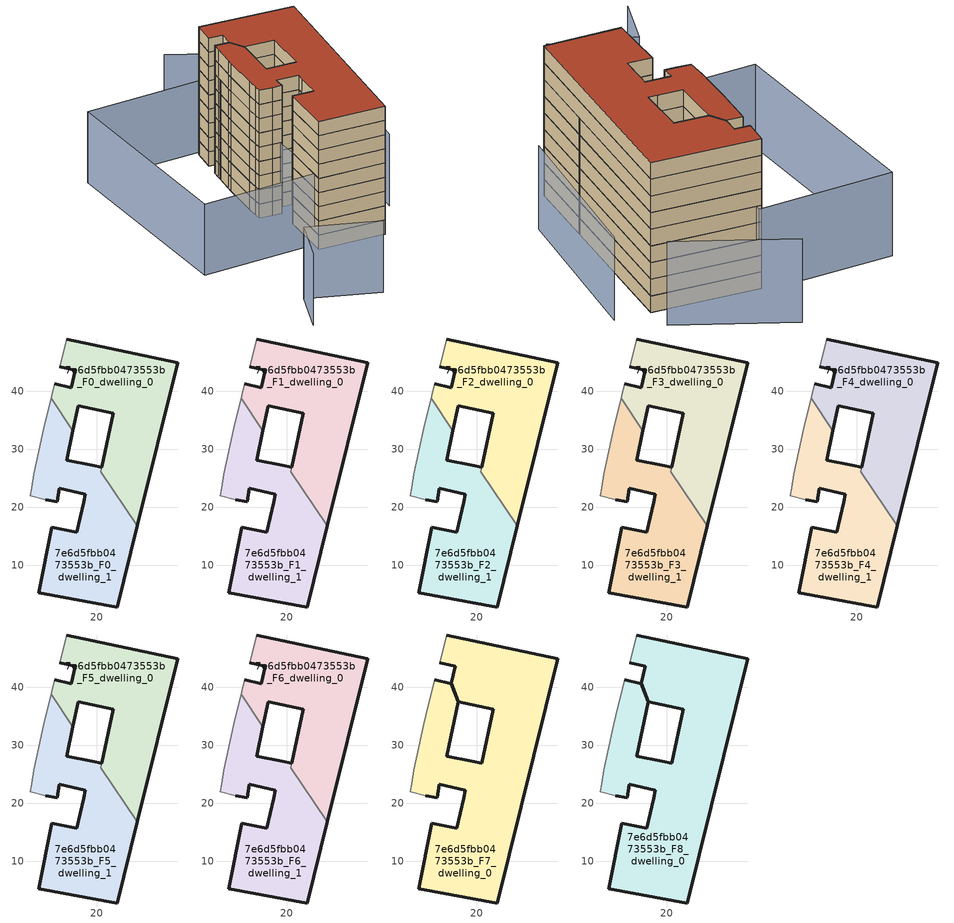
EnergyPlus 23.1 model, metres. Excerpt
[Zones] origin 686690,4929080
7e6d5fbb0473553b_F0_dwelling_0
 floor ground (EU_floor_Construction): 26.98,16.81 33.89,44.89 14.85,48.96 13.58,44.21 16.3,43.59 15.62,40.57 12.73,41.26 12.34,39.65 12.13,38.77 15.89,33.2 16.81,37.5 22.78,36.22 20.7,26.09 z0
 wall outside (EU_wall_Construction): 12.73,41.26 15.62,40.57 16.3,43.59 13.58,44.21 / 14.85,48.96 33.89,44.89 26.98,16.81 / 20.87,26.91 22.78,36.22 16.81,37.5 15.89,33.2 z0:3
 wall adiabatic (EU_wall_Construction): 12.13,38.77 12.34,39.65 12.73,41.26 / 13.58,44.21 14.85,48.96 z0:3
 wall to 7e6d5fbb0473553b_F0_dwelling_1 (EU_wall_Construction): 15.89,33.2 12.13,38.77 / 26.98,16.81 20.7,26.09 20.87,26.91 z0:3
7e6d5fbb0473553b_F0_dwelling_1
 floor ground (EU_floor_Construction): 23.54,2.84 26.98,16.81 20.7,26.09 20.87,26.91 19.22,27.25 14.8,28.12 15.89,33.2 12.13,38.77 11.21,35.03 10.85,33.58 9.17,25.69 8.79,23.37 8.56,21.95 11.24,21.33 13.14,20.95 13.53,23.26 18.03,22.28 17.72,20.89 16.54,15.68 12.23,16.6 9.96,5.33 z0
 wall outside (EU_wall_Construction): 15.89,33.2 14.8,28.12 19.22,27.25 20.87,26.91 / 26.98,16.81 23.54,2.84 9.96,5.33 12.23,16.6 16.54,15.68 17.72,20.89 18.03,22.28 13.53,23.26 13.14,20.95 11.24,21.33 z0:3
 wall adiabatic (EU_wall_Construction): 11.24,21.33 8.56,21.95 8.79,23.37 9.17,25.69 10.85,33.58 11.21,35.03 12.13,38.77 z0:3
7e6d5fbb0473553b_F1_dwelling_0
 floor to 7e6d5fbb0473553b_F0_dwelling_0 (EU_floor_Construction): 26.98,16.81 33.89,44.89 14.85,48.96 13.58,44.21 16.3,43.59 15.62,40.57 12.73,41.26 12.34,39.65 12.13,38.77 15.89,33.2 16.81,37.5 22.78,36.22 20.7,26.09 z3
 wall outside (EU_wall_Construction): 12.73,41.26 15.62,40.57 16.3,43.59 13.58,44.21 / 14.85,48.96 33.89,44.89 26.98,16.81 / 20.87,26.91 22.78,36.22 16.81,37.5 15.89,33.2 z3:6
 wall adiabatic (EU_wall_Construction): 12.13,38.77 12.34,39.65 12.73,41.26 / 13.58,44.21 14.85,48.96 z3:6
 wall to 7e6d5fbb0473553b_F1_dwelling_1 (EU_wall_Construction): 15.89,33.2 12.13,38.77 / 26.98,16.81 20.7,26.09 20.87,26.91 z3:6
7e6d5fbb0473553b_F1_dwelling_1
 floor to 7e6d5fbb0473553b_F0_dwelling_1 (EU_floor_Construction): 23.54,2.84 26.98,16.81 20.7,26.09 20.87,26.91 19.22,27.25 14.8,28.12 15.89,33.2 12.13,38.77 11.21,35.03 10.85,33.58 9.17,25.69 8.79,23.37 8.56,21.95 11.24,21.33 13.14,20.95 13.53,23.26 18.03,22.28 17.72,20.89 16.54,15.68 12.23,16.6 9.96,5.33 z3
 wall outside (EU_wall_Construction): 15.89,33.2 14.8,28.12 19.22,27.25 20.87,26.91 / 26.98,16.81 23.54,2.84 9.96,5.33 12.23,16.6 16.54,15.68 17.72,20.89 18.03,22.28 13.53,23.26 13.14,20.95 11.24,21.33 z3:6
 wall adiabatic (EU_wall_Construction): 11.24,21.33 8.56,21.95 8.79,23.37 9.17,25.69 10.85,33.58 11.21,35.03 12.13,38.77 z3:6
7e6d5fbb0473553b_F2_dwelling_0
 floor to 7e6d5fbb0473553b_F1_dwelling_0 (EU_floor_Construction): 26.98,16.81 33.89,44.89 14.85,48.96 13.58,44.21 16.3,43.59 15.62,40.57 12.73,41.26 12.34,39.65 12.13,38.77 15.89,33.2 16.81,37.5 22.78,36.22 20.7,26.09 z6
 wall outside (EU_wall_Construction): 12.73,41.26 15.62,40.57 16.3,43.59 13.58,44.21 / 14.85,48.96 33.89,44.89 26.98,16.81 / 20.87,26.91 22.78,36.22 16.81,37.5 15.89,33.2 z6:9
 wall adiabatic (EU_wall_Construction): 12.13,38.77 12.34,39.65 12.73,41.26 / 13.58,44.21 14.85,48.96 z6:9
 wall to 7e6d5fbb0473553b_F2_dwelling_1 (EU_wall_Construction): 15.89,33.2 12.13,38.77 / 26.98,16.81 20.7,26.09 20.87,26.91 z6:9
7e6d5fbb0473553b_F2_dwelling_1
 floor to 7e6d5fbb0473553b_F1_dwelling_1 (EU_floor_Construction): 23.54,2.84 26.98,16.81 20.7,26.09 20.87,26.91 19.22,27.25 14.8,28.12 15.89,33.2 12.13,38.77 11.21,35.03 10.85,33.58 9.17,25.69 8.79,23.37 8.56,21.95 11.24,21.33 13.14,20.95 13.53,23.26 18.03,22.28 17.72,20.89 16.54,15.68 12.23,16.6 9.96,5.33 z6
 wall outside (EU_wall_Construction): 15.89,33.2 14.8,28.12 19.22,27.25 20.87,26.91 / 26.98,16.81 23.54,2.84 9.96,5.33 12.23,16.6 16.54,15.68 17.72,20.89 18.03,22.28 13.53,23.26 13.14,20.95 11.24,21.33 z6:9
 wall adiabatic (EU_wall_Construction): 11.24,21.33 8.56,21.95 8.79,23.37 9.17,25.69 10.85,33.58 11.21,35.03 12.13,38.77 z6:9
7e6d5fbb0473553b_F3_dwelling_0
 floor to 7e6d5fbb0473553b_F2_dwelling_0 (EU_floor_Construction): 26.98,16.81 33.89,44.89 14.85,48.96 13.58,44.21 16.3,43.59 15.62,40.57 12.73,41.26 12.34,39.65 12.13,38.77 15.89,33.2 16.81,37.5 22.78,36.22 20.7,26.09 z9
 wall outside (EU_wall_Construction): 12.73,41.26 15.62,40.57 16.3,43.59 13.58,44.21 / 14.85,48.96 33.89,44.89 26.98,16.81 / 20.87,26.91 22.78,36.22 16.81,37.5 15.89,33.2 z9:12
 wall adiabatic (EU_wall_Construction): 12.13,38.77 12.34,39.65 12.73,41.26 / 13.58,44.21 14.85,48.96 z9:12
 wall to 7e6d5fbb0473553b_F3_dwelling_1 (EU_wall_Construction): 15.89,33.2 12.13,38.77 / 26.98,16.81 20.7,26.09 20.87,26.91 z9:12
7e6d5fbb0473553b_F3_dwelling_1
 floor to 7e6d5fbb0473553b_F2_dwelling_1 (EU_floor_Construction): 23.54,2.84 26.98,16.81 20.7,26.09 20.87,26.91 19.22,27.25 14.8,28.12 15.89,33.2 12.13,38.77 11.21,35.03 10.85,33.58 9.17,25.69 8.79,23.37 8.56,21.95 11.24,21.33 13.14,20.95 13.53,23.26 18.03,22.28 17.72,20.89 16.54,15.68 12.23,16.6 9.96,5.33 z9
 wall outside (EU_wall_Construction): 15.89,33.2 14.8,28.12 19.22,27.25 20.87,26.91 / 26.98,16.81 23.54,2.84 9.96,5.33 12.23,16.6 16.54,15.68 17.72,20.89 18.03,22.28 13.53,23.26 13.14,20.95 11.24,21.33 z9:12
 wall adiabatic (EU_wall_Construction): 11.24,21.33 8.56,21.95 8.79,23.37 9.17,25.69 10.85,33.58 11.21,35.03 12.13,38.77 z9:12
7e6d5fbb0473553b_F4_dwelling_0
 floor to 7e6d5fbb0473553b_F3_dwelling_0 (EU_floor_Construction): 26.98,16.81 33.89,44.89 14.85,48.96 13.58,44.21 16.3,43.59 15.62,40.57 12.73,41.26 12.34,39.65 12.13,38.77 15.89,33.2 16.81,37.5 22.78,36.22 20.7,26.09 z12
 wall outside (EU_wall_Construction): 12.73,41.26 15.62,40.57 16.3,43.59 13.58,44.21 / 14.85,48.96 33.89,44.89 26.98,16.81 / 20.87,26.91 22.78,36.22 16.81,37.5 15.89,33.2 z12:15
 wall adiabatic (EU_wall_Construction): 12.13,38.77 12.34,39.65 12.73,41.26 / 13.58,44.21 14.85,48.96 z12:15
 wall to 7e6d5fbb0473553b_F4_dwelling_1 (EU_wall_Construction): 15.89,33.2 12.13,38.77 / 26.98,16.81 20.7,26.09 20.87,26.91 z12:15
7e6d5fbb0473553b_F4_dwelling_1
 floor to 7e6d5fbb0473553b_F3_dwelling_1 (EU_floor_Construction): 23.54,2.84 26.98,16.81 20.7,26.09 20.87,26.91 19.22,27.25 14.8,28.12 15.89,33.2 12.13,38.77 11.21,35.03 10.85,33.58 9.17,25.69 8.79,23.37 8.56,21.95 11.24,21.33 13.14,20.95 13.53,23.26 18.03,22.28 17.72,20.89 16.54,15.68 12.23,16.6 9.96,5.33 z12
 wall outside (EU_wall_Construction): 15.89,33.2 14.8,28.12 19.22,27.25 20.87,26.91 / 26.98,16.81 23.54,2.84 9.96,5.33 12.23,16.6 16.54,15.68 17.72,20.89 18.03,22.28 13.53,23.26 13.14,20.95 11.24,21.33 z12:15
 wall adiabatic (EU_wall_Construction): 11.24,21.33 8.56,21.95 8.79,23.37 9.17,25.69 10.85,33.58 11.21,35.03 12.13,38.77 z12:15
7e6d5fbb0473553b_F5_dwelling_0
 floor to 7e6d5fbb0473553b_F4_dwelling_0 (EU_floor_Construction): 26.98,16.81 33.89,44.89 14.85,48.96 13.58,44.21 16.3,43.59 15.62,40.57 12.73,41.26 12.34,39.65 12.13,38.77 15.89,33.2 16.81,37.5 22.78,36.22 20.7,26.09 z15
 wall outside (EU_wall_Construction): 12.73,41.26 15.62,40.57 16.3,43.59 13.58,44.21 / 14.85,48.96 33.89,44.89 26.98,16.81 / 20.87,26.91 22.78,36.22 16.81,37.5 15.89,33.2 z15:18
 wall adiabatic (EU_wall_Construction): 12.13,38.77 12.34,39.65 12.73,41.26 / 13.58,44.21 14.85,48.96 z15:18
 wall to 7e6d5fbb0473553b_F5_dwelling_1 (EU_wall_Construction): 15.89,33.2 12.13,38.77 / 26.98,16.81 20.7,26.09 20.87,26.91 z15:18
7e6d5fbb0473553b_F5_dwelling_1
 floor to 7e6d5fbb0473553b_F4_dwelling_1 (EU_floor_Construction): 23.54,2.84 26.98,16.81 20.7,26.09 20.87,26.91 19.22,27.25 14.8,28.12 15.89,33.2 12.13,38.77 11.21,35.03 10.85,33.58 9.17,25.69 8.79,23.37 8.56,21.95 11.24,21.33 13.14,20.95 13.53,23.26 18.03,22.28 17.72,20.89 16.54,15.68 12.23,16.6 9.96,5.33 z15
 wall outside (EU_wall_Construction): 15.89,33.2 14.8,28.12 19.22,27.25 20.87,26.91 / 26.98,16.81 23.54,2.84 9.96,5.33 12.23,16.6 16.54,15.68 17.72,20.89 18.03,22.28 13.53,23.26 13.14,20.95 11.24,21.33 z15:18
 wall adiabatic (EU_wall_Construction): 11.24,21.33 8.56,21.95 8.79,23.37 9.17,25.69 10.85,33.58 11.21,35.03 12.13,38.77 z15:18
7e6d5fbb0473553b_F6_dwelling_0
 floor to 7e6d5fbb0473553b_F5_dwelling_0 (EU_floor_Construction): 26.98,16.81 33.89,44.89 14.85,48.96 13.58,44.21 16.3,43.59 15.62,40.57 12.73,41.26 12.34,39.65 12.13,38.77 15.89,33.2 16.81,37.5 22.78,36.22 20.7,26.09 z18
 wall outside (EU_wall_Construction): 12.73,41.26 15.62,40.57 16.3,43.59 13.58,44.21 / 14.85,48.96 33.89,44.89 26.98,16.81 / 20.87,26.91 22.78,36.22 16.81,37.5 15.89,33.2 z18:21
 wall adiabatic (EU_wall_Construction): 12.13,38.77 12.34,39.65 12.73,41.26 / 13.58,44.21 14.85,48.96 z18:21
 wall to 7e6d5fbb0473553b_F6_dwelling_1 (EU_wall_Construction): 15.89,33.2 12.13,38.77 / 26.98,16.81 20.7,26.09 20.87,26.91 z18:21
 roof outside (EU_roof_Construction): 33.89,44.89 26.98,16.81 20.7,26.09 22.78,36.22 16.83,37.5 15.63,40.62 16.3,43.59 13.58,44.21 14.85,48.96 z21; 16.3,43.59 15.63,40.62 16.83,37.5 16.81,37.5 16.8,37.44 15.6,40.58 15.62,40.57 z21; 15.6,40.58 16.8,37.44 15.89,33.2 12.13,38.77 12.34,39.65 12.73,41.26 z21
7e6d5fbb0473553b_F6_dwelling_1
 floor to 7e6d5fbb0473553b_F5_dwelling_1 (EU_floor_Construction): 23.54,2.84 26.98,16.81 20.7,26.09 20.87,26.91 19.22,27.25 14.8,28.12 15.89,33.2 12.13,38.77 11.21,35.03 10.85,33.58 9.17,25.69 8.79,23.37 8.56,21.95 11.24,21.33 13.14,20.95 13.53,23.26 18.03,22.28 17.72,20.89 16.54,15.68 12.23,16.6 9.96,5.33 z18
 wall outside (EU_wall_Construction): 15.89,33.2 14.8,28.12 19.22,27.25 20.87,26.91 / 26.98,16.81 23.54,2.84 9.96,5.33 12.23,16.6 16.54,15.68 17.72,20.89 18.03,22.28 13.53,23.26 13.14,20.95 11.24,21.33 z18:21
 wall adiabatic (EU_wall_Construction): 11.24,21.33 8.56,21.95 8.79,23.37 9.17,25.69 10.85,33.58 11.21,35.03 12.13,38.77 z18:21
 roof outside (EU_roof_Construction): 15.89,33.2 14.8,28.12 19.22,27.25 20.87,26.91 20.7,26.09 26.98,16.81 23.54,2.84 9.96,5.33 12.23,16.6 16.54,15.68 17.72,20.89 18.03,22.28 13.53,23.26 13.14,20.95 11.24,21.33 8.56,21.95 8.79,23.37 9.17,25.69 10.85,33.58 11.21,35.03 12.13,38.77 z21
7e6d5fbb0473553b_F7_dwelling_0
 floor outside (EU_floor_Construction): 33.89,44.89 26.98,16.81 20.7,26.09 22.78,36.22 16.83,37.5 15.63,40.62 16.3,43.59 13.58,44.21 14.85,48.96 z21; 15.89,33.2 14.8,28.12 19.22,27.25 20.87,26.91 20.7,26.09 26.98,16.81 23.54,2.84 9.96,5.33 12.23,16.6 16.54,15.68 17.72,20.89 18.03,22.28 13.53,23.26 13.14,20.95 11.24,21.33 8.56,21.95 8.79,23.37 9.17,25.69 10.85,33.58 11.21,35.03 12.13,38.77 z21; 15.6,40.58 16.8,37.44 15.89,33.2 12.13,38.77 12.34,39.65 12.73,41.26 z21
 wall outside (EU_wall_Construction): 12.73,41.26 15.59,40.58 16.8,37.44 14.8,28.12 19.22,27.25 20.87,26.91 22.78,36.22 16.83,37.5 15.63,40.62 16.3,43.59 13.58,44.21 / 14.85,48.96 33.89,44.89 23.54,2.84 9.96,5.33 12.23,16.6 16.54,15.68 17.72,20.89 18.03,22.28 13.53,23.26 13.14,20.95 11.24,21.33 z21:24
 wall adiabatic (EU_wall_Construction): 11.24,21.33 8.56,21.95 8.79,23.37 9.17,25.69 10.85,33.58 11.21,35.03 12.34,39.65 12.73,41.26 / 13.58,44.21 14.85,48.96 z21:24
7e6d5fbb0473553b_F8_dwelling_0
 floor to 7e6d5fbb0473553b_F7_dwelling_0 (EU_floor_Construction): 23.54,2.84 33.89,44.89 14.85,48.96 13.58,44.21 16.3,43.59 15.63,40.62 16.83,37.5 22.78,36.22 20.87,26.91 19.22,27.25 14.8,28.12 16.8,37.44 15.59,40.58 12.73,41.26 12.34,39.65 11.21,35.03 10.85,33.58 9.17,25.69 8.79,23.37 8.56,21.95 11.24,21.33 13.14,20.95 13.53,23.26 18.03,22.28 17.72,20.89 16.54,15.68 12.23,16.6 9.96,5.33 z24
 wall outside (EU_wall_Construction): 12.73,41.26 15.59,40.58 16.8,37.44 14.8,28.12 19.22,27.25 20.87,26.91 22.78,36.22 16.83,37.5 15.63,40.62 16.3,43.59 13.58,44.21 / 14.85,48.96 33.89,44.89 23.54,2.84 9.96,5.33 12.23,16.6 16.54,15.68 17.72,20.89 18.03,22.28 13.53,23.26 13.14,20.95 11.24,21.33 z24:27
 wall adiabatic (EU_wall_Construction): 11.24,21.33 8.56,21.95 8.79,23.37 9.17,25.69 10.85,33.58 11.21,35.03 12.34,39.65 12.73,41.26 / 13.58,44.21 14.85,48.96 z24:27
 roof outside (EU_roof_Construction): 33.89,44.89 23.54,2.84 9.96,5.33 12.23,16.6 16.54,15.68 17.72,20.89 18.03,22.28 13.53,23.26 13.14,20.95 11.24,21.33 8.56,21.95 8.79,23.37 9.17,25.69 10.85,33.58 11.21,35.03 12.34,39.65 12.73,41.26 15.59,40.58 16.8,37.44 14.8,28.12 19.22,27.25 20.87,26.91 22.78,36.22 16.83,37.5 15.63,40.62 16.3,43.59 13.58,44.21 14.85,48.96 z27
shading: 34.33,49.8 16.61,61.98 / -8.88,-17.99 -4.03,-8.52 / -4.03,-8.52 9.38,-15.38 / 30.99,11.46 40.13,43.52 / -8.46,52.46 15.92,49.75 / 15.92,49.75 11.2,7.28 / 11.2,7.28 -13.18,9.99 / -13.18,9.99 -8.46,52.46 z0:15
[Building]
EU S2 Campaign: North Axis=0; Terrain=City; Solar Distribution=FullExterior
[Site:Location]
Bologna: Latitude=44.5; Longitude=11.25; Time Zone=1; Elevation=37
[SizingPeriod:WeatherFileDays]
AnnualSizingPeriod: Begin Month=1; Begin Day of Month=1; End Month=12; End Day of Month=31; Day of Week for Start Day=Monday; Use Weather File Daylight Saving Period=No; Use Weather File Rain and Snow Indicators=No
[MATERIAL]
EU_InternalMass_Material: Roughness=MediumRough; Thickness=0.1; Conductivity=1; Density=1800; Specific Heat=900; Thermal Absorptance=0.9; Solar Absorptance=0.7; Visible Absorptance=0.7
[MATERIAL:NOMASS] Roughness=MediumRough; Thermal Absorptance=0.9; Solar Absorptance=0.7; Visible Absorptance=0.7
Name | Thermal Resistance
EU_wall_NoMass | 0.905828
EU_roof_NoMass | 0.37593
EU_floor_NoMass | 0.67114
[CONSTRUCTION]
EU_wall_Construction: EU_wall_NoMass
EU_roof_Construction: EU_roof_NoMass
EU_floor_Construction: EU_floor_NoMass
EU_InternalMass_Construction: EU_InternalMass_Material
[ZONE] Type=1; Multiplier=1; Ceiling Height=autocalculate; Floor Area=autocalculate; Part of Total Floor Area=Yes
Name | Volume
7e6d5fbb0473553b_F0_dwelling_0 | 999.469
7e6d5fbb0473553b_F1_dwelling_0; 7e6d5fbb0473553b_F2_dwelling_0; 7e6d5fbb0473553b_F3_dwelling_0; 7e6d5fbb0473553b_F4_dwelling_0; 7e6d5fbb0473553b_F5_dwelling_0; 7e6d5fbb0473553b_F6_dwelling_0 | 999.471
7e6d5fbb0473553b_F7_dwelling_0 | 2000.59
7e6d5fbb0473553b_F8_dwelling_0 | 2000.6
7e6d5fbb0473553b_F0_dwelling_1; 7e6d5fbb0473553b_F1_dwelling_1; 7e6d5fbb0473553b_F2_dwelling_1; 7e6d5fbb0473553b_F3_dwelling_1; 7e6d5fbb0473553b_F4_dwelling_1; 7e6d5fbb0473553b_F5_dwelling_1; 7e6d5fbb0473553b_F6_dwelling_1 | 1001.62
[INTERNALMASS] Construction=EU_InternalMass_Construction
Name | Zone or ZoneList | Surface Area
7e6d5fbb0473553b_F0_dwelling_0_EU_InternalMass | 7e6d5fbb0473553b_F0_dwelling_0 | 333.152
7e6d5fbb0473553b_F0_dwelling_1_EU_InternalMass | 7e6d5fbb0473553b_F0_dwelling_1 | 333.874
7e6d5fbb0473553b_F1_dwelling_0_EU_InternalMass | 7e6d5fbb0473553b_F1_dwelling_0 | 333.152
7e6d5fbb0473553b_F1_dwelling_1_EU_InternalMass | 7e6d5fbb0473553b_F1_dwelling_1 | 333.874
7e6d5fbb0473553b_F2_dwelling_0_EU_InternalMass | 7e6d5fbb0473553b_F2_dwelling_0 | 333.152
7e6d5fbb0473553b_F2_dwelling_1_EU_InternalMass | 7e6d5fbb0473553b_F2_dwelling_1 | 333.874
7e6d5fbb0473553b_F3_dwelling_0_EU_InternalMass | 7e6d5fbb0473553b_F3_dwelling_0 | 333.152
7e6d5fbb0473553b_F3_dwelling_1_EU_InternalMass | 7e6d5fbb0473553b_F3_dwelling_1 | 333.874
7e6d5fbb0473553b_F4_dwelling_0_EU_InternalMass | 7e6d5fbb0473553b_F4_dwelling_0 | 333.152
7e6d5fbb0473553b_F4_dwelling_1_EU_InternalMass | 7e6d5fbb0473553b_F4_dwelling_1 | 333.874
7e6d5fbb0473553b_F5_dwelling_0_EU_InternalMass | 7e6d5fbb0473553b_F5_dwelling_0 | 333.152
7e6d5fbb0473553b_F5_dwelling_1_EU_InternalMass | 7e6d5fbb0473553b_F5_dwelling_1 | 333.874
7e6d5fbb0473553b_F6_dwelling_0_EU_InternalMass | 7e6d5fbb0473553b_F6_dwelling_0 | 333.152
7e6d5fbb0473553b_F6_dwelling_1_EU_InternalMass | 7e6d5fbb0473553b_F6_dwelling_1 | 333.874
7e6d5fbb0473553b_F7_dwelling_0_EU_InternalMass | 7e6d5fbb0473553b_F7_dwelling_0 | 666.863
7e6d5fbb0473553b_F8_dwelling_0_EU_InternalMass | 7e6d5fbb0473553b_F8_dwelling_0 | 666.863
[OTHEREQUIPMENT] Fuel Type=Electricity; Design Level Calculation Method=Watts/Area; Power per Zone Floor Area=1; Fraction Latent=0; Fraction Radiant=0; Fraction Lost=0; Carbon Dioxide Generation Rate=0; EndUse Subcategory=EU_Step8_InternalGains
Name | Zone or ZoneList or Space or SpaceList | Schedule
EU_Step8_InternalGain_7e6d5fbb0473553b_F0_dwelling_0_f000 | 7e6d5fbb0473553b_F0_dwelling_0 | EU_Step8_GainSchedule_7e6d5fbb0473553b_F0_dwelling_0_f000
EU_Step8_InternalGain_7e6d5fbb0473553b_F0_dwelling_1_f000 | 7e6d5fbb0473553b_F0_dwelling_1 | EU_Step8_GainSchedule_7e6d5fbb0473553b_F0_dwelling_1_f000
EU_Step8_InternalGain_7e6d5fbb0473553b_F1_dwelling_0_f000 | 7e6d5fbb0473553b_F1_dwelling_0 | EU_Step8_GainSchedule_7e6d5fbb0473553b_F1_dwelling_0_f000
EU_Step8_InternalGain_7e6d5fbb0473553b_F1_dwelling_1_f000 | 7e6d5fbb0473553b_F1_dwelling_1 | EU_Step8_GainSchedule_7e6d5fbb0473553b_F1_dwelling_1_f000
EU_Step8_InternalGain_7e6d5fbb0473553b_F2_dwelling_0_f000 | 7e6d5fbb0473553b_F2_dwelling_0 | EU_Step8_GainSchedule_7e6d5fbb0473553b_F2_dwelling_0_f000
EU_Step8_InternalGain_7e6d5fbb0473553b_F2_dwelling_1_f000 | 7e6d5fbb0473553b_F2_dwelling_1 | EU_Step8_GainSchedule_7e6d5fbb0473553b_F2_dwelling_1_f000
EU_Step8_InternalGain_7e6d5fbb0473553b_F3_dwelling_0_f000 | 7e6d5fbb0473553b_F3_dwelling_0 | EU_Step8_GainSchedule_7e6d5fbb0473553b_F3_dwelling_0_f000
EU_Step8_InternalGain_7e6d5fbb0473553b_F3_dwelling_1_f000 | 7e6d5fbb0473553b_F3_dwelling_1 | EU_Step8_GainSchedule_7e6d5fbb0473553b_F3_dwelling_1_f000
EU_Step8_InternalGain_7e6d5fbb0473553b_F4_dwelling_0_f000 | 7e6d5fbb0473553b_F4_dwelling_0 | EU_Step8_GainSchedule_7e6d5fbb0473553b_F4_dwelling_0_f000
EU_Step8_InternalGain_7e6d5fbb0473553b_F4_dwelling_1_f000 | 7e6d5fbb0473553b_F4_dwelling_1 | EU_Step8_GainSchedule_7e6d5fbb0473553b_F4_dwelling_1_f000
EU_Step8_InternalGain_7e6d5fbb0473553b_F5_dwelling_0_f000 | 7e6d5fbb0473553b_F5_dwelling_0 | EU_Step8_GainSchedule_7e6d5fbb0473553b_F5_dwelling_0_f000
EU_Step8_InternalGain_7e6d5fbb0473553b_F5_dwelling_1_f000 | 7e6d5fbb0473553b_F5_dwelling_1 | EU_Step8_GainSchedule_7e6d5fbb0473553b_F5_dwelling_1_f000
EU_Step8_InternalGain_7e6d5fbb0473553b_F6_dwelling_0_f000 | 7e6d5fbb0473553b_F6_dwelling_0 | EU_Step8_GainSchedule_7e6d5fbb0473553b_F6_dwelling_0_f000
EU_Step8_InternalGain_7e6d5fbb0473553b_F6_dwelling_1_f000 | 7e6d5fbb0473553b_F6_dwelling_1 | EU_Step8_GainSchedule_7e6d5fbb0473553b_F6_dwelling_1_f000
EU_Step8_InternalGain_7e6d5fbb0473553b_F7_dwelling_0_f000 | 7e6d5fbb0473553b_F7_dwelling_0 | EU_Step8_GainSchedule_7e6d5fbb0473553b_F7_dwelling_0_f000
EU_Step8_InternalGain_7e6d5fbb0473553b_F8_dwelling_0_f000 | 7e6d5fbb0473553b_F8_dwelling_0 | EU_Step8_GainSchedule_7e6d5fbb0473553b_F8_dwelling_0_f000
[ZONEVENTILATION:DESIGNFLOWRATE] Schedule=EU_AlwaysOn; Design Flow Rate Calculation Method=AirChanges/Hour; Air Changes per Hour=0.73129; Ventilation Type=Natural; Fan Pressure Rise=0; Fan Total Efficiency=1; Constant Term Coefficient=1; Temperature Term Coefficient=0; Velocity Term Coefficient=0; Velocity Squared Term Coefficient=0; Minimum Indoor Temperature=-100; Maximum Indoor Temperature=100; Delta Temperature=-100; Minimum Outdoor Temperature=-100; Maximum Outdoor Temperature=100; Maximum Wind Speed=40
Name | Zone or ZoneList or Space or SpaceList
EU_ConstantAir_7e6d5fbb0473553b_F0_dwelling_0 | 7e6d5fbb0473553b_F0_dwelling_0
EU_ConstantAir_7e6d5fbb0473553b_F0_dwelling_1 | 7e6d5fbb0473553b_F0_dwelling_1
EU_ConstantAir_7e6d5fbb0473553b_F1_dwelling_0 | 7e6d5fbb0473553b_F1_dwelling_0
EU_ConstantAir_7e6d5fbb0473553b_F1_dwelling_1 | 7e6d5fbb0473553b_F1_dwelling_1
EU_ConstantAir_7e6d5fbb0473553b_F2_dwelling_0 | 7e6d5fbb0473553b_F2_dwelling_0
EU_ConstantAir_7e6d5fbb0473553b_F2_dwelling_1 | 7e6d5fbb0473553b_F2_dwelling_1
EU_ConstantAir_7e6d5fbb0473553b_F3_dwelling_0 | 7e6d5fbb0473553b_F3_dwelling_0
EU_ConstantAir_7e6d5fbb0473553b_F3_dwelling_1 | 7e6d5fbb0473553b_F3_dwelling_1
EU_ConstantAir_7e6d5fbb0473553b_F4_dwelling_0 | 7e6d5fbb0473553b_F4_dwelling_0
EU_ConstantAir_7e6d5fbb0473553b_F4_dwelling_1 | 7e6d5fbb0473553b_F4_dwelling_1
EU_ConstantAir_7e6d5fbb0473553b_F5_dwelling_0 | 7e6d5fbb0473553b_F5_dwelling_0
EU_ConstantAir_7e6d5fbb0473553b_F5_dwelling_1 | 7e6d5fbb0473553b_F5_dwelling_1
EU_ConstantAir_7e6d5fbb0473553b_F6_dwelling_0 | 7e6d5fbb0473553b_F6_dwelling_0
EU_ConstantAir_7e6d5fbb0473553b_F6_dwelling_1 | 7e6d5fbb0473553b_F6_dwelling_1
EU_ConstantAir_7e6d5fbb0473553b_F7_dwelling_0 | 7e6d5fbb0473553b_F7_dwelling_0
EU_ConstantAir_7e6d5fbb0473553b_F8_dwelling_0 | 7e6d5fbb0473553b_F8_dwelling_0
[HVACTEMPLATE:THERMOSTAT] Constant Heating Setpoint=20; Constant Cooling Setpoint=50
EU_HeatOnly_7e6d5fbb0473553b_F0_dwelling_0; EU_HeatOnly_7e6d5fbb0473553b_F0_dwelling_1; EU_HeatOnly_7e6d5fbb0473553b_F1_dwelling_0; EU_HeatOnly_7e6d5fbb0473553b_F1_dwelling_1; EU_HeatOnly_7e6d5fbb0473553b_F2_dwelling_0; EU_HeatOnly_7e6d5fbb0473553b_F2_dwelling_1; EU_HeatOnly_7e6d5fbb0473553b_F3_dwelling_0; EU_HeatOnly_7e6d5fbb0473553b_F3_dwelling_1; EU_HeatOnly_7e6d5fbb0473553b_F4_dwelling_0; EU_HeatOnly_7e6d5fbb0473553b_F4_dwelling_1; EU_HeatOnly_7e6d5fbb0473553b_F5_dwelling_0; EU_HeatOnly_7e6d5fbb0473553b_F5_dwelling_1; EU_HeatOnly_7e6d5fbb0473553b_F6_dwelling_0; EU_HeatOnly_7e6d5fbb0473553b_F6_dwelling_1; EU_HeatOnly_7e6d5fbb0473553b_F7_dwelling_0; EU_HeatOnly_7e6d5fbb0473553b_F8_dwelling_0
[HVACTEMPLATE:ZONE:IDEALLOADSAIRSYSTEM] System Availability Schedule=EU_AlwaysOn; Maximum Heating Supply Air Temperature=50; Minimum Cooling Supply Air Temperature=13; Maximum Heating Supply Air Humidity Ratio=0.0156; Minimum Cooling Supply Air Humidity Ratio=0.0077; Heating Limit=NoLimit; Cooling Limit=NoLimit; Heating Availability Schedule=EU_AlwaysOn; Cooling Availability Schedule=EU_CoolingOff; Dehumidification Control Type=ConstantSensibleHeatRatio; Cooling Sensible Heat Ratio=0.7; Dehumidification Setpoint=60; Humidification Control Type=None; Humidification Setpoint=30; Outdoor Air Method=None; Outdoor Air Flow Rate per Person=0.00944; Outdoor Air Flow Rate per Zone Floor Area=0; Outdoor Air Flow Rate per Zone=0; Demand Controlled Ventilation Type=None; Outdoor Air Economizer Type=NoEconomizer; Heat Recovery Type=None; Sensible Heat Recovery Effectiveness=0.7; Latent Heat Recovery Effectiveness=0.65
Name | Template Thermostat
7e6d5fbb0473553b_F0_dwelling_0 | EU_HeatOnly_7e6d5fbb0473553b_F0_dwelling_0
7e6d5fbb0473553b_F0_dwelling_1 | EU_HeatOnly_7e6d5fbb0473553b_F0_dwelling_1
7e6d5fbb0473553b_F1_dwelling_0 | EU_HeatOnly_7e6d5fbb0473553b_F1_dwelling_0
7e6d5fbb0473553b_F1_dwelling_1 | EU_HeatOnly_7e6d5fbb0473553b_F1_dwelling_1
7e6d5fbb0473553b_F2_dwelling_0 | EU_HeatOnly_7e6d5fbb0473553b_F2_dwelling_0
7e6d5fbb0473553b_F2_dwelling_1 | EU_HeatOnly_7e6d5fbb0473553b_F2_dwelling_1
7e6d5fbb0473553b_F3_dwelling_0 | EU_HeatOnly_7e6d5fbb0473553b_F3_dwelling_0
7e6d5fbb0473553b_F3_dwelling_1 | EU_HeatOnly_7e6d5fbb0473553b_F3_dwelling_1
7e6d5fbb0473553b_F4_dwelling_0 | EU_HeatOnly_7e6d5fbb0473553b_F4_dwelling_0
7e6d5fbb0473553b_F4_dwelling_1 | EU_HeatOnly_7e6d5fbb0473553b_F4_dwelling_1
7e6d5fbb0473553b_F5_dwelling_0 | EU_HeatOnly_7e6d5fbb0473553b_F5_dwelling_0
7e6d5fbb0473553b_F5_dwelling_1 | EU_HeatOnly_7e6d5fbb0473553b_F5_dwelling_1
7e6d5fbb0473553b_F6_dwelling_0 | EU_HeatOnly_7e6d5fbb0473553b_F6_dwelling_0
7e6d5fbb0473553b_F6_dwelling_1 | EU_HeatOnly_7e6d5fbb0473553b_F6_dwelling_1
7e6d5fbb0473553b_F7_dwelling_0 | EU_HeatOnly_7e6d5fbb0473553b_F7_dwelling_0
7e6d5fbb0473553b_F8_dwelling_0 | EU_HeatOnly_7e6d5fbb0473553b_F8_dwelling_0
[SIZING:ZONE] Zone Cooling Design Supply Air Temperature Input Method=SupplyAirTemperature; Zone Cooling Design Supply Air Temperature=13; Zone Heating Design Supply Air Temperature Input Method=SupplyAirTemperature; Zone Heating Design Supply Air Temperature=50; Zone Cooling Design Supply Air Humidity Ratio=0.008; Zone Heating Design Supply Air Humidity Ratio=0.008; Cooling Design Air Flow Method=DesignDay; Cooling Design Air Flow Rate=0; Cooling Minimum Air Flow per Zone Floor Area=0.000762; Cooling Minimum Air Flow=0; Cooling Minimum Air Flow Fraction=0.2; Heating Design Air Flow Method=DesignDay; Heating Design Air Flow Rate=0; Heating Maximum Air Flow per Zone Floor Area=0.002032; Heating Maximum Air Flow=0.141576; Heating Maximum Air Flow Fraction=0.3; Account for Dedicated Outdoor Air System=No; Dedicated Outdoor Air System Control Strategy=NeutralSupplyAir; Dedicated Outdoor Air Low Setpoint Temperature for Design=autosize; Dedicated Outdoor Air High Setpoint Temperature for Design=autosize; Zone Load Sizing Method=Sensible Load Only No Latent Load; Zone Latent Cooling Design Supply Air Humidity Ratio Input Method=HumidityRatioDifference; Zone Cooling Design Supply Air Humidity Ratio Difference=0.005; Zone Latent Heating Design Supply Air Humidity Ratio Input Method=HumidityRatioDifference; Zone Humidification Design Supply Air Humidity Ratio Difference=0.005
7e6d5fbb0473553b_F0_dwelling_0; 7e6d5fbb0473553b_F0_dwelling_1; 7e6d5fbb0473553b_F1_dwelling_0; 7e6d5fbb0473553b_F1_dwelling_1; 7e6d5fbb0473553b_F2_dwelling_0; 7e6d5fbb0473553b_F2_dwelling_1; 7e6d5fbb0473553b_F3_dwelling_0; 7e6d5fbb0473553b_F3_dwelling_1; 7e6d5fbb0473553b_F4_dwelling_0; 7e6d5fbb0473553b_F4_dwelling_1; 7e6d5fbb0473553b_F5_dwelling_0; 7e6d5fbb0473553b_F5_dwelling_1; 7e6d5fbb0473553b_F6_dwelling_0; 7e6d5fbb0473553b_F6_dwelling_1; 7e6d5fbb0473553b_F7_dwelling_0; 7e6d5fbb0473553b_F8_dwelling_0
[SCHEDULE:CONSTANT]
Name | Hourly Value
EU_AlwaysOn | 1
EU_CoolingOff | 0
[SCHEDULE:FILE] Column Number=1; Rows to Skip at Top=0; Number of Hours of Data=8760; Column Separator=Comma; Interpolate to Timestep=No; Minutes per Item=60; Adjust Schedule for Daylight Savings=Yes
Name | File
EU_Step8_GainSchedule_7e6d5fbb0473553b_F0_dwelling_0_f000 | ../../schedules/7e6d5fbb0473553b/7e6d5fbb0473553b_F0_dwelling_0_f000_gain.csv
EU_Step8_GainSchedule_7e6d5fbb0473553b_F0_dwelling_1_f000 | ../../schedules/7e6d5fbb0473553b/7e6d5fbb0473553b_F0_dwelling_1_f000_gain.csv
EU_Step8_GainSchedule_7e6d5fbb0473553b_F1_dwelling_0_f000 | ../../schedules/7e6d5fbb0473553b/7e6d5fbb0473553b_F1_dwelling_0_f000_gain.csv
EU_Step8_GainSchedule_7e6d5fbb0473553b_F1_dwelling_1_f000 | ../../schedules/7e6d5fbb0473553b/7e6d5fbb0473553b_F1_dwelling_1_f000_gain.csv
EU_Step8_GainSchedule_7e6d5fbb0473553b_F2_dwelling_0_f000 | ../../schedules/7e6d5fbb0473553b/7e6d5fbb0473553b_F2_dwelling_0_f000_gain.csv
EU_Step8_GainSchedule_7e6d5fbb0473553b_F2_dwelling_1_f000 | ../../schedules/7e6d5fbb0473553b/7e6d5fbb0473553b_F2_dwelling_1_f000_gain.csv
EU_Step8_GainSchedule_7e6d5fbb0473553b_F3_dwelling_0_f000 | ../../schedules/7e6d5fbb0473553b/7e6d5fbb0473553b_F3_dwelling_0_f000_gain.csv
EU_Step8_GainSchedule_7e6d5fbb0473553b_F3_dwelling_1_f000 | ../../schedules/7e6d5fbb0473553b/7e6d5fbb0473553b_F3_dwelling_1_f000_gain.csv
EU_Step8_GainSchedule_7e6d5fbb0473553b_F4_dwelling_0_f000 | ../../schedules/7e6d5fbb0473553b/7e6d5fbb0473553b_F4_dwelling_0_f000_gain.csv
EU_Step8_GainSchedule_7e6d5fbb0473553b_F4_dwelling_1_f000 | ../../schedules/7e6d5fbb0473553b/7e6d5fbb0473553b_F4_dwelling_1_f000_gain.csv
EU_Step8_GainSchedule_7e6d5fbb0473553b_F5_dwelling_0_f000 | ../../schedules/7e6d5fbb0473553b/7e6d5fbb0473553b_F5_dwelling_0_f000_gain.csv
EU_Step8_GainSchedule_7e6d5fbb0473553b_F5_dwelling_1_f000 | ../../schedules/7e6d5fbb0473553b/7e6d5fbb0473553b_F5_dwelling_1_f000_gain.csv
EU_Step8_GainSchedule_7e6d5fbb0473553b_F6_dwelling_0_f000 | ../../schedules/7e6d5fbb0473553b/7e6d5fbb0473553b_F6_dwelling_0_f000_gain.csv
EU_Step8_GainSchedule_7e6d5fbb0473553b_F6_dwelling_1_f000 | ../../schedules/7e6d5fbb0473553b/7e6d5fbb0473553b_F6_dwelling_1_f000_gain.csv
EU_Step8_GainSchedule_7e6d5fbb0473553b_F7_dwelling_0_f000 | ../../schedules/7e6d5fbb0473553b/7e6d5fbb0473553b_F7_dwelling_0_f000_gain.csv
EU_Step8_GainSchedule_7e6d5fbb0473553b_F8_dwelling_0_f000 | ../../schedules/7e6d5fbb0473553b/7e6d5fbb0473553b_F8_dwelling_0_f000_gain.csv
